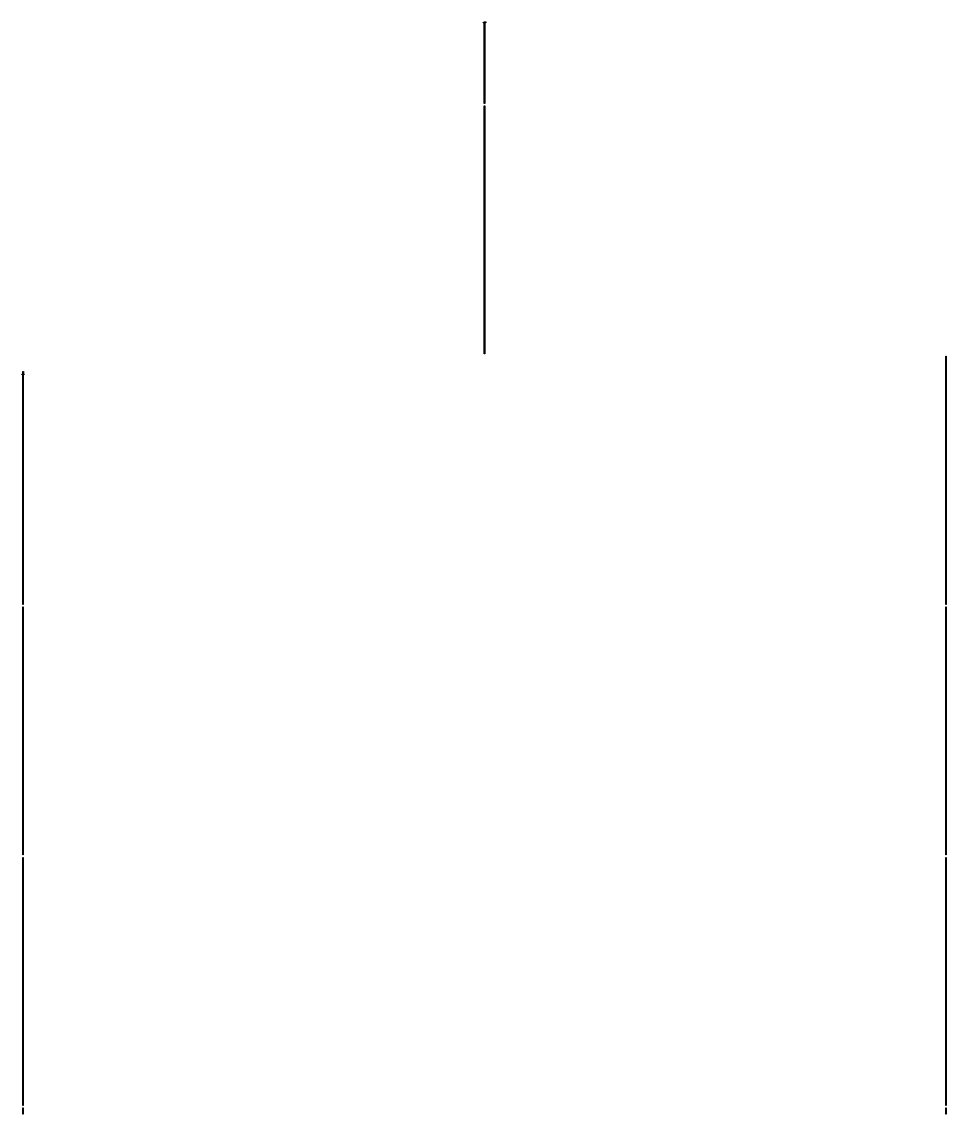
# Model space of a CAD drawing. Header units: millimetres. Extents: x -16.8 to 22, y -25.1 to 20.6.
import ezdxf

# ---------------------------------------------------------------- set-up
doc = ezdxf.new("R2010")
doc.units = ezdxf.units.MM

msp = doc.modelspace()

# ---------------------------------------------------------------- linework, layer by layer
for points in [[(2.593, 17.212), (2.593, 20.587844), (2.553, 20.587844), (2.553, 20.607844), (2.653, 20.607844), (2.653, 20.587844), (2.613, 20.587844), (2.613, 17.212)], [(2.590066, 20.609072), (2.590066, 20.629072), (2.653, 20.629072), (2.653, 20.609072)], [(2.593, 6.712), (2.593, 17.112), (2.613, 17.112), (2.613, 6.712)], [(21.943, -3.788), (21.943, 6.612), (21.963, 6.612), (21.963, -3.788)], [(-16.757, -3.788), (-16.757, 5.846286), (-16.797, 5.846286), (-16.797, 5.866286), (-16.752602, 5.866286), (-16.752602, 5.976149), (-16.732602, 5.976149), (-16.732602, 5.866286), (-16.697, 5.866286), (-16.697, 5.846286), (-16.737, 5.846286), (-16.737, -3.788)], [(-16.757, -14.288), (-16.757, -3.888), (-16.737, -3.888), (-16.737, -14.288)], [(21.943, -14.288), (21.943, -3.888), (21.963, -3.888), (21.963, -14.288)], [(-16.757, -24.788), (-16.757, -14.388), (-16.737, -14.388), (-16.737, -24.788)], [(21.943, -24.788), (21.943, -14.388), (21.963, -14.388), (21.963, -24.788)], [(-16.757, -25.15), (-16.757, -24.888), (-16.737, -24.888), (-16.737, -25.15)], [(21.943, -25.15), (21.943, -24.888), (21.963, -24.888), (21.963, -25.15)]]:
    msp.add_lwpolyline(points, close=True)

doc.saveas('drawing.dxf')
